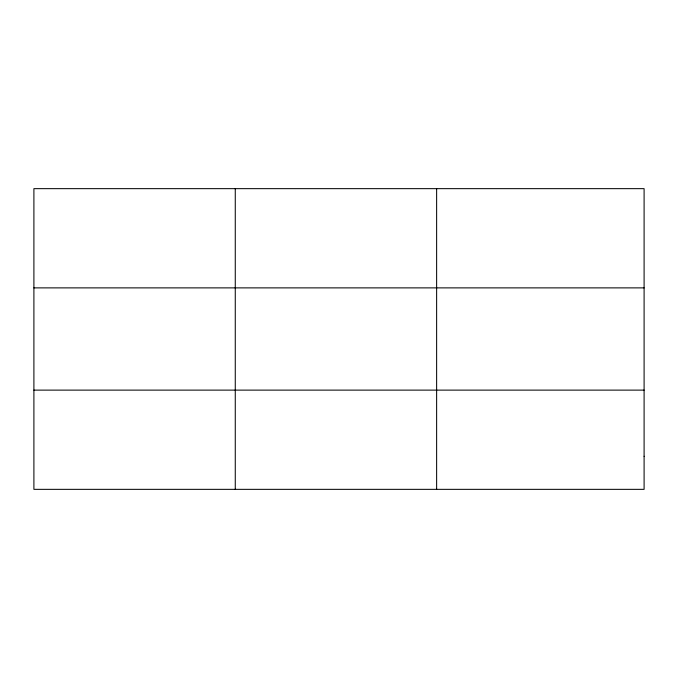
<?xml version="1.0" encoding="UTF-8"?>
<svg xmlns="http://www.w3.org/2000/svg" width="678" height="678" viewBox="0 0 678 678"><rect width="100%" height="100%" fill="white"/><g stroke="black" fill="none" stroke-linecap="round" stroke-linejoin="round"><path stroke-width="1.02" d="M235.266 489.346L235.266 188.654M436.632 489.346L436.632 188.654M33.9 287.879L644.1 287.879M33.9 390.121L644.1 390.121M644.1 456.269L644.1 489.346L33.9 489.346L33.9 188.654L644.1 188.654L644.1 456.269"/></g></svg>
